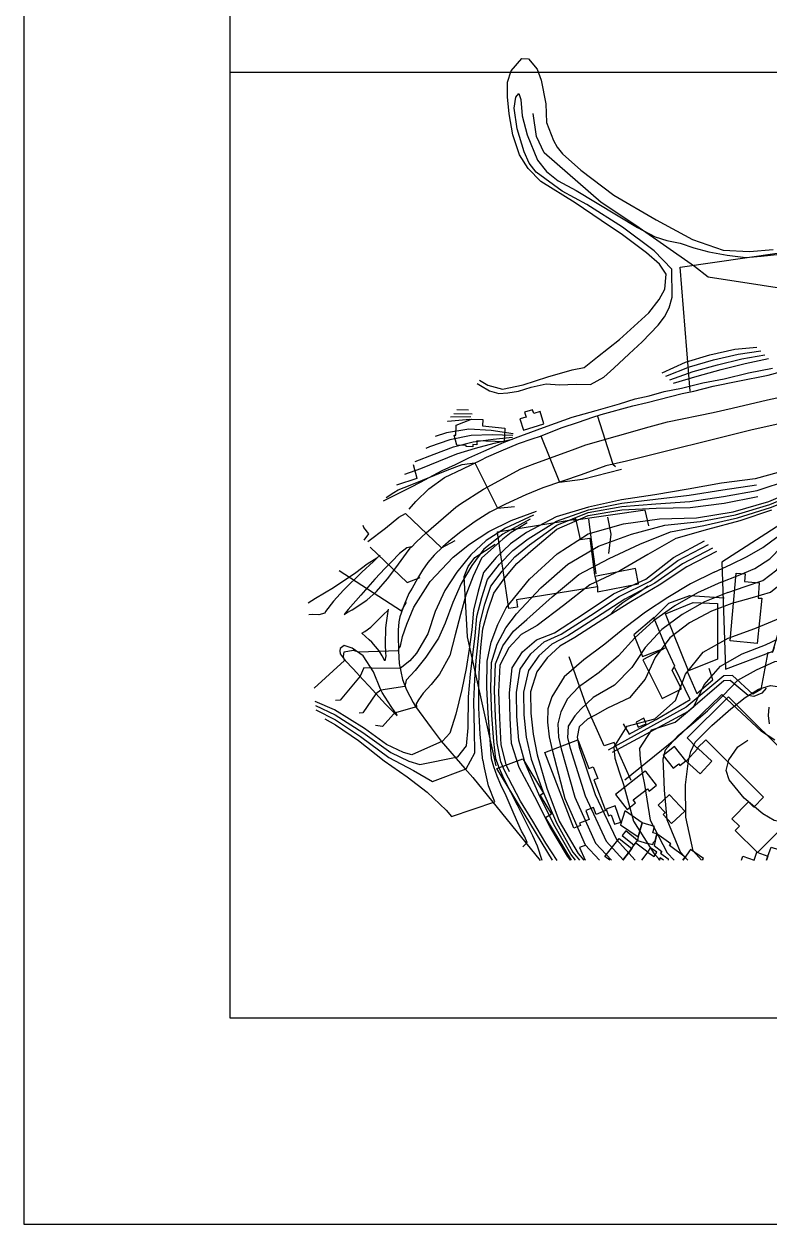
# Model space of a CAD drawing. Header units: millimetres. Extents: x 387 to 811, y 539 to 827.
# Drawn here: x 598.39 to 603.51, y 684.72 to 692.96 of the extents above; entities that cross this region are included whole.
import ezdxf

# ---------------------------------------------------------------- set-up
doc = ezdxf.new("R2010")
doc.units = ezdxf.units.MM
for name, color, linetype in [('7', 8, 'Continuous'), ('CORTE_PAPEL', 7, 'Continuous'), ('FORMATO', 6, 'Continuous')]:
    doc.layers.add(name, color=color, linetype=linetype)

msp = doc.modelspace()

# ---------------------------------------------------------------- linework, layer by layer
msp.add_line((613.3963, 692.6285, 74.5159), (599.8041, 692.6285, 74.5159))
at = {"layer": '7', "extrusion": (0.029306, 0.001412, 0.999569), "elevation": 91.9675}
for points in [[(660.6219, -633.0707), (661.4759, -633.0435), (661.669, -635.0701), (661.435, -635.0809), (661.373, -635.6734), (661.4149, -635.6875), (661.3186, -635.8726), (661.2874, -635.8804)], [(658.1167, -631.6149), (659.0094, -631.4591), (659.4243, -631.4556), (659.4923, -631.4874), (659.5514, -631.5354), (659.6373, -631.6804)], [(658.8046, -633.5168), (658.5515, -633.4559), (658.5236, -633.4001), (658.657, -633.267), (658.6574, -633.2068), (658.4552, -632.9371), (658.1865, -632.3886)], [(658.5595, -633.4936), (658.5265, -633.4633), (658.505, -633.4072), (658.5158, -633.3687), (658.6244, -633.2495), (658.6225, -633.2053), (658.4241, -632.9514), (658.1687, -632.4148)], [(658.2002, -633.5355), (658.2628, -633.4471), (658.5298, -633.1874), (658.5233, -633.1812), (658.2393, -632.8553), (657.9757, -632.4934)]]:
    msp.add_lwpolyline(points, dxfattribs=at)
at = {"layer": '7'}
for points in [[(601.52, 690.5146, 73.4181), (601.5756, 690.4819, 73.4165), (601.6772, 690.4529, 73.4136), (601.8186, 690.4832, 73.4094), (601.9877, 690.5395, 73.4044), (602.1559, 690.5855, 73.3994), (602.2388, 690.6021, 73.3969), (602.3302, 690.6753, 73.3941), (602.4816, 690.7958, 73.3895), (602.6836, 690.9789, 73.3833), (602.7532, 691.0685, 73.3812), (602.7929, 691.1414, 73.3799), (602.8023, 691.2446, 73.3795), (602.757, 691.3133, 73.3807), (602.6664, 691.3901, 73.3833), (602.5026, 691.5143, 73.3879), (602.3561, 691.6121, 73.392), (602.1774, 691.7335, 73.3971), (601.9403, 691.8805, 73.4038), (601.8523, 691.9698, 73.4063), (601.7934, 692.0633, 73.4079), (601.7489, 692.1997, 73.409), (601.7224, 692.3447, 73.4096), (601.7104, 692.4624, 73.4098), (601.7105, 692.5616, 73.4096), (601.7374, 692.6404, 73.4087), (601.8094, 692.7252, 73.4065), (601.8553, 692.7216, 73.4052), (601.9164, 692.6524, 73.4035), (601.9431, 692.5762, 73.4028), (601.9744, 692.4144, 73.4021), (601.9794, 692.286, 73.4021), (602.0264, 692.1626, 73.4009), (602.0517, 692.1163, 73.4002), (602.0893, 692.0702, 73.3992), (602.2159, 691.9572, 73.3957), (602.4422, 691.7855, 73.3893), (602.734, 691.6173, 73.3809), (602.9839, 691.4821, 73.3738), (603.1941, 691.4089, 73.3678), (603.375, 691.4003, 73.3625), (603.5376, 691.4124, 73.3577)], [(601.5021, 690.4918, 73.4411), (601.5268, 690.4795, 73.4404), (601.5883, 690.4421, 73.4386), (601.6511, 690.4241, 73.4368), (601.7145, 690.428, 73.435), (601.7867, 690.4389, 73.4328), (601.8748, 690.4683, 73.4302), (601.9766, 690.49, 73.4272), (602.0694, 690.4832, 73.4245), (602.1837, 690.4872, 73.4211), (602.2818, 690.4862, 73.4182), (602.3732, 690.537, 73.4155), (602.4432, 690.5977, 73.4134), (602.5471, 690.6969, 73.4102), (602.6373, 690.7788, 73.4074), (602.7473, 690.8937, 73.404), (602.79, 690.9517, 73.4027), (602.8231, 691.0123, 73.4016), (602.8435, 691.0849, 73.4009), (602.8409, 691.2788, 73.4007), (602.7195, 691.4032, 73.4041), (602.5009, 691.5658, 73.4103), (602.2574, 691.7229, 73.4172), (602.0879, 691.8145, 73.422), (601.9092, 691.9434, 73.4271), (601.8592, 692.0067, 73.4285), (601.8252, 692.0842, 73.4294), (601.7784, 692.2412, 73.4305), (601.7564, 692.3842, 73.431), (601.7688, 692.4605, 73.4305), (601.7885, 692.485, 73.4299), (601.8019, 692.4426, 73.4295), (601.8125, 692.3321, 73.4294), (601.8468, 692.2009, 73.4286), (601.9177, 692.0273, 73.4267), (601.9788, 691.9494, 73.4251), (602.0593, 691.8849, 73.4228), (602.1824, 691.8176, 73.4193), (602.6044, 691.5653, 73.4073), (602.7265, 691.4993, 73.4038), (602.8056, 691.4747, 73.4015), (602.8982, 691.456, 73.3988), (602.9921, 691.4243, 73.3961), (603.0952, 691.3972, 73.3931), (603.2209, 691.374, 73.3895), (603.3501, 691.3586, 73.3857), (603.4557, 691.368, 73.3826), (603.5835, 691.381, 73.3788)], [(604.2855, 691.0633, 73.404), (604.1891, 691.0831, 73.4075), (603.8322, 691.1079, 73.4154), (603.0905, 691.223, 73.4352), (602.9968, 691.2967, 73.4325), (602.5935, 691.5784, 73.4242), (602.3547, 691.7369, 73.4204), (601.964, 692.078, 73.4302), (601.9112, 692.1896, 73.4332), (601.8874, 692.3481, 73.4355)], [(602.7746, 690.567, 73.4934), (602.9353, 690.6385, 73.4886), (603.1021, 690.69, 73.4836), (603.2738, 690.7282, 73.4786), (603.4255, 690.7423, 73.4741)], [(602.8006, 690.5427, 73.5151), (602.9619, 690.6069, 73.5103), (603.1281, 690.6561, 73.5054), (603.2978, 690.6951, 73.5003), (603.4526, 690.7161, 73.4958)], [(602.8263, 690.5185, 73.5368), (602.9883, 690.5753, 73.532), (603.1539, 690.622, 73.5271), (603.3215, 690.6621, 73.5221), (603.4794, 690.6902, 73.5175)], [(602.8521, 690.4943, 73.5586), (603.015, 690.5437, 73.5537), (603.1797, 690.588, 73.5488), (603.3453, 690.6291, 73.5439), (603.5062, 690.664, 73.5391)], [(600.8593, 689.6863, 73.9335), (600.9377, 689.726, 73.931), (601.0474, 689.7815, 73.9273), (601.1138, 689.8141, 73.925), (601.2619, 689.8948, 73.9114), (601.3539, 689.9357, 73.9059), (601.4467, 689.983, 73.9007), (601.5492, 690.0269, 73.8839), (601.6874, 690.0895, 73.8749), (601.8029, 690.1329, 73.8665), (601.9835, 690.2001, 73.8514), (602.1551, 690.2616, 73.8369), (602.3203, 690.3083, 73.8223), (602.4809, 690.3526, 73.8012), (602.5886, 690.3865, 73.7953), (602.6854, 690.4089, 73.7832), (602.7891, 690.4376, 73.773), (602.9084, 690.4606, 73.7667), (603.0532, 690.4962, 73.7506), (603.2016, 690.5241, 73.7208), (603.3684, 690.5654, 73.7129), (603.5335, 690.5989, 73.7006)], [(601.0351, 689.6297, 73.9115), (601.0807, 689.6828, 73.91), (601.17, 689.7684, 73.9051), (601.2774, 689.8468, 73.8975), (601.4047, 689.906, 73.887), (601.5326, 689.9674, 73.8764), (601.5672, 689.9856, 73.8711), (601.6681, 690.0311, 73.8636), (601.786, 690.0817, 73.8509), (601.8806, 690.1123, 73.8389), (601.939, 690.1315, 73.8371), (602.081, 690.1889, 73.8259), (602.1993, 690.2276, 73.8132), (602.2974, 690.2607, 73.7988), (602.3552, 690.2792, 73.7947), (602.5724, 690.3393, 73.7763), (602.6719, 690.3616, 73.7662), (602.9126, 690.4241, 73.74), (602.9919, 690.4396, 73.7262), (603.1243, 690.4741, 73.7148), (603.2935, 690.5096, 73.7024), (603.5024, 690.5504, 73.6839), (603.6871, 690.6005, 73.662)], [(601.0489, 689.3661, 73.944), (601.0489, 689.3661, 73.944), (601.0849, 689.4045, 73.935), (601.1516, 689.4668, 73.9244), (601.3557, 689.6431, 73.8991), (601.3886, 689.6667, 73.8927), (601.5471, 689.7674, 73.8725), (601.8033, 689.9061, 73.847), (601.899, 689.9439, 73.8372), (602.1572, 690.0368, 73.814), (602.2498, 690.0703, 73.8068), (602.6855, 690.1942, 73.7629), (602.8107, 690.229, 73.7562), (603.1256, 690.2932, 73.7191), (603.2564, 690.3244, 73.7074), (603.4974, 690.3795, 73.6854), (603.9588, 690.4784, 73.6383)], [(604.6453, 690.4509, 73.5911), (603.3924, 690.1754, 73.7058), (602.5301, 689.9601, 73.7774), (602.3865, 689.9273, 73.7913), (602.2173, 689.866, 73.8101), (601.9542, 689.7752, 73.8388), (601.837, 689.7272, 73.849), (601.6966, 689.6628, 73.8622), (601.5894, 689.6094, 73.8721), (601.4882, 689.5438, 73.886), (601.3908, 689.474, 73.8929), (601.3246, 689.4219, 73.8968), (601.2665, 689.3707, 73.9023), (601.2079, 689.3144, 73.9216), (601.1634, 689.2622, 73.9246), (601.1269, 689.2112, 73.9318), (601.0936, 689.1531, 73.9387), (601.0562, 689.088, 73.948), (601.0336, 689.0502, 73.9547), (601.0017, 688.9723, 73.9659), (600.9705, 688.8896, 73.9765), (600.9647, 688.8568, 73.983), (600.9611, 688.798, 73.9911), (600.9591, 688.7608, 74.0017), (600.9617, 688.6568, 74.0198), (600.9679, 688.5685, 74.0336), (600.9898, 688.4604, 74.0466), (601.0167, 688.3887, 74.0665), (601.0635, 688.3008, 74.0767), (601.0795, 688.2737, 74.0844), (601.1873, 688.1283, 74.1045), (601.2551, 688.0365, 74.1114), (601.4187, 687.8482, 74.1511), (601.4728, 687.7875, 74.1615), (601.9353, 687.2175, 74.2235)], [(601.3628, 690.3138, 73.6474), (601.4439, 690.3121, 73.645)], [(601.4518, 690.2443, 73.7122), (601.3002, 690.2325, 73.7166), (601.2979, 690.2319, 73.7167)], [(601.4602, 690.2646, 73.6894), (601.3205, 690.2604, 73.6935)], [(601.3416, 690.2871, 73.6704), (601.4685, 690.2848, 73.6667)], [(602.3282, 690.2741, 73.7762), (602.4344, 689.9376, 73.7735), (602.4543, 689.9219, 73.773)], [(601.748, 690.1352, 73.7709), (601.6055, 690.1409, 73.7751), (601.461, 690.1357, 73.7793), (601.3161, 690.1052, 73.7836), (601.1757, 690.0567, 73.7878), (601.1492, 690.047, 73.7886)], [(601.7495, 690.1474, 73.7484), (601.5988, 690.1704, 73.7528), (601.4457, 690.1792, 73.7573), (601.2921, 690.1534, 73.7618), (601.215, 690.1285, 73.7641)], [(601.9398, 690.133, 73.8102), (602.0684, 689.8148, 73.8069), (602.2258, 689.8354, 73.8022), (602.4959, 689.9033, 73.7942)], [(601.0065, 689.8702, 73.8379), (601.1148, 689.9083, 73.8347), (601.2393, 689.9592, 73.831), (601.3641, 690.0085, 73.8272), (601.4915, 690.0495, 73.8234), (601.6189, 690.082, 73.8197), (601.7455, 690.111, 73.8159)], [(601.077, 689.9575, 73.8133), (601.2075, 690.008, 73.8094), (601.34, 690.0567, 73.8054), (601.4763, 690.0926, 73.8014), (601.6122, 690.1114, 73.7974), (601.7469, 690.1231, 73.7934)], [(603.6371, 689.9006, 74.03), (603.414, 689.8369, 74.0366), (603.183, 689.8085, 74.0434), (602.9535, 689.7674, 74.0502), (602.7251, 689.7274, 74.057), (602.495, 689.693, 74.0638), (602.2673, 689.6435, 74.0705), (602.045, 689.5762, 74.0771), (601.8412, 689.469, 74.0832), (601.7311, 689.3907, 74.0866), (601.634, 689.2974, 74.0896), (601.5473, 689.1945, 74.0923), (601.5097, 689.0669, 74.0935), (601.4783, 688.9357, 74.0946), (601.4673, 688.8009, 74.0952), (601.447, 688.6673, 74.0959), (601.4275, 688.534, 74.0967), (601.3965, 688.392, 74.0978), (601.3565, 688.2224, 74.0992), (601.314, 688.0904, 74.1007), (601.2656, 688.0352, 74.1021), (601.0536, 687.9422, 74.1085), (600.9959, 687.958, 74.1102), (600.8787, 688.0139, 74.1135), (600.7281, 688.124, 74.1178), (600.5228, 688.2505, 74.1236), (600.3901, 688.309, 74.1274)], [(600.8773, 689.71, 73.8868), (600.9303, 689.7441, 73.8852), (600.9601, 689.7612, 73.8843), (601.0416, 689.7955, 73.8819), (601.2978, 689.8979, 73.8742), (601.4006, 689.9359, 73.8711), (601.4875, 689.9475, 73.8686), (601.6419, 689.6368, 73.8645), (601.7589, 689.6487, 73.861)], [(601.0624, 689.9361, 73.9141), (601.0887, 689.8423, 73.9228), (601.0889, 689.84, 73.9273), (600.9483, 689.7955, 73.9319)], [(601.6553, 687.848, 74.2256), (601.6304, 687.914, 74.2262), (601.6165, 688.0347, 74.2265), (601.6043, 688.215, 74.2266), (601.5961, 688.3955, 74.2266), (601.601, 688.5762, 74.2262), (601.6399, 688.7032, 74.2248), (601.6988, 688.8152, 74.223), (601.7736, 688.9116, 74.2206), (601.9407, 689.0884, 74.2155), (602.1267, 689.2515, 74.2098), (602.3379, 689.3755, 74.2034), (602.5644, 689.4582, 74.1967), (602.7935, 689.5188, 74.1899), (603.035, 689.5444, 74.1828), (603.2777, 689.5899, 74.1756), (603.5141, 689.6615, 74.1685), (603.7416, 689.7547, 74.1617), (603.9385, 689.8832, 74.1558)], [(600.3943, 688.2511, 74.2171), (600.5283, 688.1818, 74.2133), (600.7021, 688.0682, 74.2084), (600.896, 687.9249, 74.2029), (601.0653, 687.8334, 74.1981), (601.1955, 687.7594, 74.1943), (601.4269, 687.847, 74.1874), (601.486, 687.9551, 74.1855), (601.484, 688.1106, 74.1854), (601.4799, 688.308, 74.1852), (601.4861, 688.4598, 74.1848), (601.4966, 688.5901, 74.1843), (601.5097, 688.7203, 74.1838), (601.5226, 688.8507, 74.1832), (601.5562, 688.9772, 74.182), (601.5957, 689.1006, 74.1807), (601.675, 689.2043, 74.1782), (601.7615, 689.3013, 74.1756), (601.8632, 689.3836, 74.1725), (602.0499, 689.5201, 74.1668), (602.2669, 689.6059, 74.1603), (602.498, 689.6471, 74.1535), (602.7312, 689.6671, 74.1466), (602.964, 689.6827, 74.1398), (603.1963, 689.7166, 74.1329), (603.4271, 689.7571, 74.1261), (603.6496, 689.8308, 74.1195)], [(601.6903, 687.8348, 74.247), (601.6645, 687.8943, 74.2477), (601.6412, 688.0226, 74.2482), (601.63, 688.2042, 74.2483), (601.623, 688.3855, 74.2482), (601.6293, 688.5672, 74.2478), (601.6797, 688.6902, 74.2461), (601.7521, 688.7922, 74.2439), (601.8446, 688.8713, 74.241), (602.0183, 689.0285, 74.2357), (602.2017, 689.1808, 74.2301), (602.4103, 689.2907, 74.2239), (602.6202, 689.3887, 74.2176), (602.8313, 689.4738, 74.2113), (603.0607, 689.5176, 74.2045), (603.2927, 689.5695, 74.1976), (603.5195, 689.6418, 74.1909), (603.741, 689.7273, 74.1842), (603.9388, 689.8438, 74.1783)], [(600.3922, 688.2803, 74.2172), (600.5269, 688.2162, 74.2133), (600.7165, 688.0961, 74.2079), (600.9099, 687.9593, 74.2024), (601.0323, 687.8976, 74.1989), (601.1085, 687.8755, 74.1967), (601.371, 687.9279, 74.189), (601.4301, 688.0041, 74.1871), (601.4401, 688.127, 74.1866), (601.4435, 688.3415, 74.1862), (601.4581, 688.4971, 74.1856), (601.4732, 688.6289, 74.185), (601.4899, 688.7605, 74.1843), (601.5017, 688.8932, 74.1838), (601.5343, 689.022, 74.1826), (601.5729, 689.1475, 74.1813), (601.6559, 689.2509, 74.1787), (601.7477, 689.3461, 74.1759), (601.8534, 689.4263, 74.1727), (602.0488, 689.5482, 74.1668), (602.2685, 689.6248, 74.1602), (602.4979, 689.6701, 74.1535), (602.7295, 689.6974, 74.1466), (602.9601, 689.7252, 74.1398), (603.191, 689.7626, 74.133), (603.4219, 689.7969, 74.1262)], [(601.5428, 687.9039, 74.1615), (601.5242, 688.0813, 74.1618), (601.5143, 688.2647, 74.1618), (601.5134, 688.4228, 74.1616), (601.5191, 688.5515, 74.1613), (601.5288, 688.6798, 74.1608), (601.5427, 688.808, 74.1602), (601.5773, 688.9322, 74.1591), (601.6177, 689.0535, 74.1577), (601.6934, 689.1575, 74.1553), (601.7748, 689.2566, 74.1528), (601.8722, 689.3407, 74.1498), (602.0502, 689.4918, 74.1444), (602.2647, 689.5869, 74.138), (602.4976, 689.6243, 74.1311), (602.7323, 689.637, 74.1242), (602.9672, 689.6402, 74.1173), (603.2011, 689.6708, 74.1104), (603.4316, 689.7169, 74.1036)], [(601.6174, 687.8604, 74.2043), (601.6016, 687.9152, 74.2046), (601.5917, 688.0465, 74.2048), (601.579, 688.2258, 74.2049), (601.5691, 688.4054, 74.2049), (601.5724, 688.5852, 74.2046), (601.6, 688.7164, 74.2036), (601.6456, 688.8383, 74.2021), (601.7024, 688.9517, 74.2002), (601.8631, 689.1484, 74.1952), (602.0519, 689.3223, 74.1895), (602.2654, 689.4605, 74.183), (602.5086, 689.528, 74.1758), (602.7558, 689.5637, 74.1685), (603.0093, 689.5708, 74.161), (603.2627, 689.6102, 74.1536), (603.5084, 689.6812, 74.1462), (603.7419, 689.7822, 74.1393)], [(603.1324, 689.1964, 74.3823), (603.2461, 689.2498, 74.3789), (603.3595, 689.3035, 74.3755), (603.4657, 689.3671, 74.3723), (603.5627, 689.4369, 74.3694), (603.6699, 689.4893, 74.3661), (603.8596, 689.5852, 74.3605), (604.064, 689.6763, 74.3543), (604.1673, 689.7063, 74.3513), (604.348, 689.752, 74.3459), (604.4159, 689.6564, 74.344)], [(603.179, 689.1272, 74.4035), (603.2958, 689.174, 74.4), (603.4123, 689.2219, 74.3965), (603.5144, 689.2894, 74.3934), (603.5965, 689.3729, 74.3909), (603.6955, 689.4287, 74.3879), (603.8591, 689.5213, 74.383), (603.9219, 689.5636, 74.3811), (604.0022, 689.5997, 74.3787), (604.1087, 689.6552, 74.3755), (604.1947, 689.568, 74.3731)], [(603.533, 688.6457, 74.5437), (603.6739, 689.1233, 74.5175), (603.7149, 689.277, 74.4941), (603.7447, 689.3448, 74.4844), (603.7737, 689.3862, 74.479), (603.8126, 689.4326, 74.4778), (603.8792, 689.5026, 74.4735), (603.9693, 689.5826, 74.4638), (604.0817, 689.6713, 74.4422), (603.6932, 689.5931, 74.4508), (603.1843, 689.265, 74.4787), (603.2105, 688.5311, 74.5993), (603.5381, 688.6533, 74.5525), (603.5467, 688.6821, 74.5522)], [(601.8909, 689.5893, 73.9919), (601.6972, 689.4999, 73.9977), (601.5656, 689.4154, 74.0017), (601.4585, 689.3161, 74.0049), (601.3629, 689.1973, 74.0079), (601.2805, 689.0698, 74.0105), (601.2142, 688.9257, 74.0127), (601.1647, 688.7725, 74.0143), (601.087, 688.6406, 74.0168), (601.0402, 688.5874, 74.0182), (600.9741, 688.5357, 74.0202), (600.7785, 688.5377, 74.026), (600.7246, 688.54, 74.0276), (600.6978, 688.4823, 74.0284), (600.5609, 688.3167, 74.0327), (600.5292, 688.3157, 74.0336)], [(601.8664, 689.5616, 74.0151), (601.6783, 689.4589, 74.0207), (601.549, 689.3537, 74.0247), (601.4671, 689.2428, 74.0272), (601.3939, 689.1185, 74.0295), (601.3349, 688.9875, 74.0315), (601.2826, 688.8459, 74.0332), (601.2363, 688.7425, 74.0347), (601.1504, 688.6126, 74.0374), (601.0759, 688.5212, 74.0397), (601.0146, 688.4543, 74.0416), (601.0058, 688.412, 74.0419), (600.8405, 688.3862, 74.0468), (600.8063, 688.3605, 74.0478), (600.7164, 688.2313, 74.0507), (600.6917, 688.2283, 74.0514)], [(600.7514, 689.4069, 73.9134), (600.8727, 689.4998, 73.9097), (600.9641, 689.574, 73.9069), (601.0112, 689.5995, 73.9055), (601.2574, 689.3638, 73.8986), (601.3523, 689.4137, 73.8957)], [(601.1797, 689.1329, 73.9909), (601.3373, 689.2998, 73.9861), (601.4499, 689.3894, 73.9827), (601.5823, 689.4767, 73.9786), (601.7358, 689.5509, 73.974), (601.9098, 689.6153, 73.9688)], [(603.525, 689.6222, 74.2132), (603.3077, 689.5492, 74.2196), (603.0862, 689.491, 74.2262), (602.8688, 689.429, 74.2327), (602.6761, 689.3191, 74.2385), (602.4829, 689.2058, 74.2443), (602.2765, 689.11, 74.2505), (602.0959, 688.9685, 74.256), (601.9158, 688.8312, 74.2615), (601.8053, 688.7691, 74.2648), (601.7196, 688.677, 74.2674), (601.6578, 688.5581, 74.2694), (601.65, 688.3756, 74.2699), (601.6555, 688.1932, 74.27), (601.6658, 688.0109, 74.2699), (601.6989, 687.8761, 74.2692), (601.7228, 687.8267, 74.2685)], [(602.6829, 689.5145, 74.2205), (602.6586, 689.6228, 74.1993), (602.166, 689.5509, 74.2159)], [(602.2684, 689.5608, 74.2348), (602.287, 689.4178, 74.2338), (602.3196, 689.186, 74.2523)], [(602.4086, 689.3239, 74.2295), (602.4242, 689.4579, 74.2226), (602.4001, 689.5751, 74.2125)], [(600.7271, 689.4172, 73.8916), (600.7575, 689.4595, 73.8907), (600.7234, 689.5032, 73.8916), (600.7202, 689.5171, 73.8917)], [(601.8466, 689.5355, 74.0381), (601.7931, 689.5045, 74.0397), (601.7356, 689.4691, 74.0415), (601.679, 689.4241, 74.0432), (601.6376, 689.3868, 74.0445), (601.5322, 689.2922, 74.0477), (601.4757, 689.1699, 74.0495), (601.4247, 689.0399, 74.0512), (601.3894, 688.9052, 74.0524), (601.3509, 688.766, 74.0537), (601.3152, 688.6246, 74.055), (601.2451, 688.4952, 74.0572), (601.1874, 688.4257, 74.059), (601.1319, 688.365, 74.0607), (601.0992, 688.3199, 74.0618), (601.0831, 688.2917, 74.0623), (601.0861, 688.2722, 74.0622), (600.9484, 688.2331, 74.0663), (600.9277, 688.2219, 74.0669), (600.8512, 688.1373, 74.0693), (600.804, 688.1443, 74.0707)], [(603.2254, 689.0578, 74.4247), (603.3456, 689.0984, 74.4211), (603.4652, 689.1406, 74.4175), (603.5633, 689.2117, 74.4145), (603.6305, 689.3087, 74.4124), (603.7208, 689.3682, 74.4097), (603.8631, 689.479, 74.4054), (603.9928, 689.4088, 74.4017), (604.086, 689.4501, 74.3989)], [(602.145, 687.2176, 74.3019), (602.123, 687.2471, 74.3025), (602.0013, 687.451, 74.3058), (601.8987, 687.6527, 74.3085), (601.7909, 687.8554, 74.3114), (601.7399, 688.0205, 74.3126), (601.7286, 688.194, 74.3127), (601.7247, 688.3679, 74.3126), (601.7427, 688.5398, 74.3118), (601.8153, 688.6499, 74.3095), (601.9112, 688.7317, 74.3066), (602.0334, 688.7805, 74.3029), (602.2385, 688.9121, 74.2967), (602.4405, 689.0474, 74.2906), (602.6616, 689.1478, 74.284), (602.8528, 689.2977, 74.2782), (603.0658, 689.4122, 74.2718)], [(602.1788, 687.2176, 74.3233), (602.1459, 687.2599, 74.3242), (602.0292, 687.4635, 74.3274), (601.9262, 687.6725, 74.3301), (601.8321, 687.8843, 74.3326), (601.7892, 688.0419, 74.3336), (601.7762, 688.2059, 74.3337), (601.773, 688.3702, 74.3336), (601.799, 688.5304, 74.3326), (601.8711, 688.6362, 74.3303), (601.964, 688.7173, 74.3275), (602.08, 688.7699, 74.324), (602.2809, 688.8983, 74.318), (602.4795, 689.0295, 74.312), (602.6925, 689.1345, 74.3056), (602.8831, 689.2762, 74.2998), (603.0926, 689.3875, 74.2935)], [(600.8352, 689.3137, 73.9451), (600.8157, 689.2946, 73.9478), (600.7897, 689.2695, 73.9483), (600.7112, 689.1961, 73.9613), (600.5836, 689.0741, 73.9728), (600.5156, 688.9978, 73.9808), (600.4613, 688.9262, 73.9905), (600.4555, 688.9151, 73.9927), (600.4153, 688.9043, 73.9984), (600.3745, 688.9054, 74.0001), (600.3469, 688.9033, 74.0011)], [(601.0517, 689.3714, 73.9201), (601.0206, 689.3647, 73.9233), (600.9693, 689.3239, 73.9313), (600.9136, 689.268, 73.9413), (600.8713, 689.2241, 73.9467), (600.7999, 689.1491, 73.9525), (600.7032, 689.0384, 73.9676), (600.6156, 688.9393, 73.9849), (600.5882, 688.9049, 73.9875), (600.6083, 688.9191, 73.9914), (600.6429, 688.9389, 73.9906), (600.7457, 689.0045, 73.9834), (600.8102, 689.0635, 73.9774), (600.8863, 689.152, 73.965), (600.9439, 689.2264, 73.9484), (601.0163, 689.3264, 73.934), (601.0432, 689.3608, 73.9246), (601.0455, 689.369, 73.9248)], [(600.7677, 689.3693, 73.9354), (601.0221, 689.126, 73.9283), (601.1114, 689.1597, 73.9256)], [(603.1195, 689.3626, 74.3152), (602.9135, 689.2549, 74.3213), (602.7233, 689.1212, 74.3271), (602.5184, 689.0116, 74.3333), (602.3233, 688.8846, 74.3392), (602.1264, 688.7593, 74.3451), (602.0169, 688.703, 74.3484), (601.9269, 688.6223, 74.3512), (601.8556, 688.521, 74.3534), (601.821, 688.3724, 74.3546), (601.8236, 688.2175, 74.3548), (601.8387, 688.0635, 74.3545), (601.8733, 687.9135, 74.3537), (601.9535, 687.6925, 74.3517), (602.0475, 687.4756, 74.3493), (602.1611, 687.2739, 74.3462), (602.2062, 687.2177, 74.345)], [(603.1469, 689.3379, 74.3593), (602.9447, 689.2334, 74.3653), (602.7548, 689.1082, 74.3711), (602.5581, 688.9938, 74.377), (602.3663, 688.8709, 74.3828), (602.1737, 688.7488, 74.3886), (602.0702, 688.6888, 74.3917), (601.9833, 688.6087, 74.3944), (601.9125, 688.5115, 74.3966), (601.87, 688.3744, 74.3981), (601.8718, 688.2294, 74.3982), (601.8887, 688.0849, 74.3979), (601.9151, 687.9424, 74.3973), (601.9816, 687.7123, 74.3957), (602.0665, 687.4875, 74.3935)], [(603.272, 688.9885, 74.4458), (603.3952, 689.0226, 74.4422), (603.5182, 689.0589, 74.4385), (603.612, 689.134, 74.4357), (603.717, 689.2753, 74.4324), (603.7836, 689.3667, 74.4303), (603.9121, 689.3086, 74.4266), (603.9978, 689.3208, 74.4241), (604.1185, 689.3657, 74.4205)], [(600.3409, 688.9871, 73.9978), (600.3924, 689.0177, 73.9924), (600.5166, 689.0907, 73.9801), (600.6682, 689.1946, 73.9605), (600.7467, 689.2536, 73.9496), (600.8133, 689.2954, 73.9456)], [(600.5551, 689.2076, 73.9643), (600.9832, 688.9315, 73.9521), (601.0176, 688.9905, 73.951)], [(603.1324, 689.1964, 74.3823), (602.9683, 689.1175, 74.3872), (602.8123, 689.0226, 74.392), (602.6602, 688.9221, 74.3966), (602.5167, 688.8137, 74.4009), (602.3812, 688.702, 74.405), (602.2367, 688.5942, 74.4094), (602.1008, 688.4778, 74.4136), (602.0169, 688.3411, 74.4162), (601.9887, 688.2585, 74.4172), (601.9859, 688.1659, 74.4174), (601.9976, 688.0656, 74.4172), (602.0177, 687.9774, 74.4167)], [(600.3836, 688.3991, 74.0153), (600.5907, 688.5898, 74.009), (600.5835, 688.6171, 74.0091), (600.5879, 688.6503, 74.009), (600.6503, 688.6619, 74.0071), (600.6869, 688.6497, 74.0061), (600.963, 688.6599, 73.998), (600.9652, 688.6725, 73.9979), (600.9762, 688.6896, 73.9975), (600.9892, 688.7556, 73.9971), (601.0192, 688.839, 73.9961), (601.0671, 688.956, 73.9945), (601.1797, 689.1329, 73.9909)], [(603.179, 689.1272, 74.4035), (603.0166, 689.055, 74.4084), (602.8621, 688.9646, 74.413), (602.7158, 688.8632, 74.4174), (602.5867, 688.7462, 74.4214), (602.4733, 688.6219, 74.4249), (602.3413, 688.5077, 74.4289), (602.2002, 688.4063, 74.4332), (602.1239, 688.3257, 74.4356), (602.0785, 688.238, 74.437), (602.0576, 688.1549, 74.4377), (602.0628, 688.0625, 74.4377), (602.0796, 687.983, 74.4373)], [(603.2254, 689.0578, 74.4247), (603.0648, 688.9923, 74.4295), (602.912, 688.9066, 74.4341), (602.7715, 688.8041, 74.4383), (602.6567, 688.6784, 74.4419), (602.5656, 688.5421, 74.4447), (602.4457, 688.4211, 74.4484), (602.2998, 688.335, 74.4528), (602.2156, 688.2564, 74.4554), (602.1738, 688.2097, 74.4567), (602.1285, 688.1385, 74.4581), (602.1246, 688.0595, 74.4583), (602.1415, 687.989, 74.458)], [(602.4244, 688.9118, 74.3377), (602.4603, 688.9539, 74.3523), (602.504, 688.989, 74.3443), (602.5584, 689.0259, 74.3424), (602.6261, 689.0674, 74.3312), (602.6749, 689.103, 74.3252)], [(603.272, 688.9885, 74.4458), (603.1128, 688.9297, 74.4506), (602.9619, 688.8485, 74.4551), (602.8271, 688.7452, 74.4592), (602.7268, 688.6106, 74.4623), (602.6578, 688.462, 74.4646), (602.5503, 688.3347, 74.4679), (602.3994, 688.2636, 74.4724), (602.3149, 688.2139, 74.475), (602.2603, 688.1863, 74.4766), (602.2045, 688.1338, 74.4783), (602.1891, 688.0633, 74.4789), (602.2034, 687.9946, 74.4786)], [(602.7185, 688.8826, 74.5183), (602.8199, 688.985, 74.5152), (602.9642, 689.0355, 74.5102), (603.1996, 689.0201, 74.5067)], [(600.891, 688.9428, 73.9902), (600.8849, 688.8972, 73.9941), (600.8747, 688.8337, 74.0023), (600.8738, 688.8127, 74.0019), (600.871, 688.7027, 74.0134), (600.8726, 688.6398, 74.0213), (600.8745, 688.6223, 74.0208), (600.8688, 688.5882, 74.0248), (600.8673, 688.588, 74.0249), (600.8507, 688.6214, 74.024), (600.8299, 688.6568, 74.0187), (600.7783, 688.7153, 74.006), (600.7602, 688.731, 74.0002), (600.7104, 688.7782, 73.9985), (600.7307, 688.7894, 73.9956), (600.772, 688.8196, 73.9923), (600.8001, 688.8473, 73.9897), (600.8555, 688.9006, 73.9839), (600.8935, 688.9391, 73.981)], [(602.4421, 687.9918, 74.5164), (602.5349, 688.1395, 74.5135), (602.7236, 688.1894, 74.5079), (602.8656, 688.3151, 74.5036), (602.935, 688.4955, 74.5013), (603.057, 688.6477, 74.4975), (603.2284, 688.7446, 74.4923), (603.4119, 688.8108, 74.4869), (603.6264, 688.8981, 74.4804)], [(602.6187, 687.9832, 74.5337), (602.7031, 688.1134, 74.5311), (602.864, 688.166, 74.5263), (602.9917, 688.2731, 74.5224), (603.0639, 688.4225, 74.52), (603.1754, 688.5509, 74.5166), (603.3253, 688.6358, 74.5121), (603.4845, 688.6978, 74.5073), (603.5773, 688.7411, 74.5045)], [(600.9542, 688.2168, 74.0868), (600.9366, 688.2365, 74.0855), (600.9119, 688.2737, 74.0848), (600.85, 688.3704, 74.0598), (600.8386, 688.3941, 74.0585), (600.791, 688.5128, 74.0512), (600.7204, 688.6223, 74.0244), (600.6448, 688.6758, 74.0149), (600.5893, 688.693, 74.0149), (600.5611, 688.6722, 74.0158), (600.5582, 688.6576, 74.0154), (600.5613, 688.6348, 74.0149), (600.5948, 688.5908, 74.0331), (600.6516, 688.5322, 74.0367), (600.7168, 688.4601, 74.0508), (600.7612, 688.4128, 74.0549), (600.8735, 688.2913, 74.0709), (600.9525, 688.2104, 74.0687), (600.9405, 688.2333, 74.0697), (600.937, 688.2361, 74.0698)], [(602.5609, 687.7649, 74.5745), (602.4438, 688.0259, 74.5567), (602.3752, 688.004, 74.5817), (602.255, 688.2764, 74.5034), (602.1353, 688.6142, 74.4209)], [(602.7955, 687.9747, 74.551), (602.8837, 688.0741, 74.5483), (602.993, 688.1632, 74.5449), (603.0866, 688.2455, 74.5421), (603.1926, 688.3494, 74.5388), (603.294, 688.4539, 74.5357), (603.4224, 688.5271, 74.5318), (603.5487, 688.5821, 74.528), (603.7001, 688.5854, 74.5236)], [(602.5064, 688.1549, 74.5235), (602.5476, 688.084, 74.5781), (602.6191, 688.1228, 74.5757), (602.7322, 688.1842, 74.5721), (602.9679, 688.3227, 74.5755), (602.8606, 688.5389, 74.5171)], [(602.9483, 688.5102, 74.5879), (603.0136, 688.3626, 74.592), (603.1215, 688.4571, 74.5885), (603.0971, 688.5358, 74.5896)], [(602.9722, 687.9661, 74.5682), (603.0008, 688.0282, 74.5673), (603.1151, 688.1447, 74.5638), (603.2461, 688.2577, 74.5598), (603.3458, 688.335, 74.5568), (603.4366, 688.3929, 74.554), (603.5193, 688.4184, 74.5516), (603.6496, 688.3995, 74.5478), (603.7482, 688.5031, 74.5447)], [(603.5118, 688.1544, 74.6024), (603.5052, 688.2128, 74.5971), (603.5107, 688.2687, 74.5935)], [(600.4559, 688.1893, 74.2154), (600.5298, 688.1473, 74.2133), (600.6879, 688.0401, 74.2088), (600.8648, 687.9011, 74.2038), (601.0224, 687.7903, 74.1994), (601.1582, 687.6862, 74.1955), (601.2906, 687.5612, 74.1918), (601.3271, 687.5196, 74.1908), (601.6244, 687.6192, 74.182), (601.5815, 687.7291, 74.1831), (601.5524, 687.8535, 74.1837), (601.5434, 687.9039, 74.1839)], [(602.1415, 687.989, 74.458), (602.2448, 687.66, 74.4554), (602.389, 687.3481, 74.4516), (602.5076, 687.2178, 74.4483)], [(602.2034, 687.9946, 74.4786), (602.3147, 687.6693, 74.4758), (602.4607, 687.3602, 74.4719), (602.5895, 687.2178, 74.4683)], [(602.4421, 687.9918, 74.5164), (602.4499, 687.9204, 74.5163), (602.4779, 687.8264, 74.5156), (602.5077, 687.7379, 74.5149), (602.5778, 687.4857, 74.5132), (602.7185, 687.2626, 74.5094), (602.7613, 687.2179, 74.5082)], [(604.2128, 687.218, 74.5778), (604.2054, 687.2402, 74.578), (604.1157, 687.3402, 74.5805), (604.0578, 687.388, 74.5821), (603.9624, 687.4143, 74.5849), (603.8258, 687.4305, 74.5888), (603.5436, 687.4913, 74.597), (603.4659, 687.5379, 74.5992), (603.3371, 687.6443, 74.6029), (603.2348, 687.7697, 74.6057), (603.2132, 687.8344, 74.6062), (603.2331, 687.9076, 74.6056), (603.2935, 687.9972, 74.6037), (603.3626, 688.0438, 74.6016)], [(601.6389, 687.8486, 74.4561), (601.8158, 687.9153, 74.4618), (601.9593, 687.6787, 74.4521), (601.935, 687.6638, 74.4526), (602.0134, 687.5344, 74.4473), (601.9716, 687.5089, 74.4486), (602.1482, 687.2178, 74.4407)], [(602.0177, 687.9774, 74.4167), (602.1058, 687.6414, 74.4146), (602.2453, 687.3241, 74.411), (602.3435, 687.2178, 74.4082)], [(602.0796, 687.983, 74.4373), (602.1753, 687.6507, 74.435), (602.3172, 687.336, 74.4313), (602.4256, 687.2178, 74.4283)], [(602.6187, 687.9832, 74.5337), (602.6235, 687.9128, 74.5337), (602.6372, 687.8166, 74.5334), (602.6534, 687.7374, 74.533), (602.6922, 687.4923, 74.5323), (602.8077, 687.2691, 74.5292), (602.856, 687.2179, 74.5278)], [(602.7955, 687.9747, 74.551), (602.7797, 687.9116, 74.5515), (602.7825, 687.8147, 74.5516), (602.7874, 687.6985, 74.5516), (602.8066, 687.4991, 74.5513), (602.8971, 687.2755, 74.549), (602.9506, 687.218, 74.5475)], [(603.0447, 687.218, 74.5672), (602.9864, 687.2817, 74.5688), (602.9367, 687.5146, 74.5699), (602.9342, 687.7359, 74.5697), (602.9549, 687.9015, 74.5688), (602.9722, 687.9661, 74.5682)], [(601.8165, 687.311, 74.1992), (601.8473, 687.3403, 74.1983), (601.8294, 687.3797, 74.1987), (601.8085, 687.417, 74.1993), (601.7575, 687.5332, 74.2006), (601.7015, 687.6605, 74.2021), (601.6646, 687.7359, 74.2031), (601.6413, 687.7946, 74.2037), (601.6174, 687.8604, 74.2043)], [(602.0216, 687.2178, 74.4349), (601.6389, 687.8486, 74.4561)], [(601.9507, 687.2175, 74.2178), (601.9179, 687.3151, 74.2187), (601.8862, 687.3866, 74.2195), (601.78, 687.5967, 74.2223), (601.6896, 687.7758, 74.2247), (601.6553, 687.848, 74.2256)], [(602.0538, 687.2175, 74.2372), (601.974, 687.3353, 74.2394), (601.8849, 687.4854, 74.2418), (601.8016, 687.6231, 74.2441), (601.6903, 687.8348, 74.247)], [(602.0659, 687.4874, 74.3711), (602.1962, 687.2655, 74.3676), (602.2362, 687.2177, 74.3665)], [(602.4147, 687.2181, 74.6464), (602.3814, 687.2447, 74.6481), (602.48, 687.3673, 74.6511)], [(602.48, 687.3673, 74.6511), (602.566, 687.2995, 74.6511), (602.5036, 687.2181, 74.6462)], [(602.5034, 687.2181, 74.6401), (602.5659, 687.2995, 74.6466), (602.5805, 687.3211, 74.6354), (602.5941, 687.337, 74.6462), (602.6752, 687.2755, 74.6421), (602.6315, 687.2181, 74.6387)], [(602.825, 687.3196, 74.6145), (602.8332, 687.3304, 74.615), (602.7385, 687.4006, 74.6172), (602.7183, 687.3201, 74.6159), (602.7732, 687.2791, 74.6159), (602.764, 687.2667, 74.6159), (602.8155, 687.2278, 74.6134), (602.8156, 687.218, 74.6132)], [(602.2505, 687.3225, 74.4696), (602.2054, 687.3058, 74.4712), (602.245, 687.2178, 74.4696)], [(602.916, 687.218, 74.613), (602.9314, 687.2398, 74.6093), (602.825, 687.3196, 74.6145)], [(603.0586, 687.2295, 74.6132), (602.9684, 687.292, 74.6178), (602.9618, 687.2821, 74.6178), (602.9314, 687.2398, 74.6093), (602.916, 687.218, 74.613)], [(603.3204, 687.2182, 74.719), (603.3295, 687.2453, 74.7208), (603.4073, 687.2194, 74.7286), (603.4247, 687.2727, 74.72), (603.5007, 687.2469, 74.703), (603.4912, 687.2182, 74.7044)], [(603.4912, 687.2182, 74.7044), (603.5007, 687.2469, 74.703), (603.5236, 687.3069, 74.7047), (603.8057, 687.2182, 74.7041)], [(602.7844, 687.2181, 74.6207), (602.7606, 687.2353, 74.6156), (602.7481, 687.218, 74.6177)], [(603.0506, 687.218, 74.6133), (603.0586, 687.2295, 74.6132)]]:
    msp.add_polyline3d(points, dxfattribs=at)
for points in [[(601.961, 690.2146, 73.6789), (601.9355, 690.2994, 73.6609), (601.8914, 690.2865, 73.6624), (601.8835, 690.3128, 73.6586), (601.8291, 690.2967, 73.6604), (601.8395, 690.2624, 73.6684), (601.797, 690.2499, 73.6699), (601.8204, 690.173, 73.6945)], [(601.5015, 690.0993, 73.8242), (601.5004, 690.0718, 73.8328), (601.473, 690.073, 73.8338), (601.4722, 690.0574, 73.8336), (601.4264, 690.0594, 73.8352), (601.4266, 690.0657, 73.8356), (601.3632, 690.0685, 73.8377), (601.3439, 690.1382, 73.8218), (601.3568, 690.1377, 73.8057), (601.3594, 690.2063, 73.789), (601.4637, 690.2485, 73.7858), (601.5421, 690.2451, 73.7826), (601.5403, 690.2023, 73.7821), (601.6928, 690.1862, 73.7758), (601.6922, 690.1866, 73.7851), (601.688, 690.091, 73.7945)], [(601.7727, 689.0061, 74.3015), (601.7806, 688.9565, 74.3002), (601.7209, 688.9468, 74.2937), (601.6424, 689.4685, 74.2724), (601.6425, 689.473, 74.2724), (602.1787, 689.56, 74.2671), (602.179, 689.5658, 74.274), (602.2117, 689.4205, 74.5351), (602.2762, 689.4309, 74.4993), (602.31, 689.1789, 74.2801), (602.3299, 689.0959, 74.4888)], [(602.6117, 689.1172, 74.292), (602.5914, 689.2214, 74.2945), (602.3112, 689.1669, 74.2801), (602.3302, 689.096, 74.4888), (602.3303, 689.0621, 74.3196)], [(603.2831, 689.1906, 74.5217), (603.3451, 689.1843, 74.5192), (603.3406, 689.1331, 74.5343), (603.441, 689.123, 74.5302), (603.4352, 689.019, 74.6948), (603.458, 689.0177, 74.6667), (603.458, 689.0177, 74.6669), (603.4587, 689.0177, 74.6916), (603.4272, 688.7062, 74.6871), (603.2411, 688.7252, 74.6921)], [(602.7971, 688.9097, 74.8271), (602.9882, 688.9874, 74.8324), (603.1554, 688.9819, 74.8327), (603.1553, 688.9819, 74.8305), (603.1544, 688.6001, 74.8234), (602.9561, 688.5193, 74.8298)], [(602.7202, 688.8797, 74.5283), (602.7192, 688.8853, 74.5353), (602.5792, 688.7658, 74.543), (602.6395, 688.617, 74.5378), (602.8018, 688.68, 74.5419)], [(602.7738, 688.3293, 74.5231), (602.9068, 688.3961, 74.537), (602.8438, 688.5212, 74.5349), (602.8613, 688.5506, 74.5348), (602.8014, 688.6799, 74.5283), (602.8012, 688.6799, 74.5215), (602.6405, 688.594, 74.5284)], [(603.2304, 688.3416, 74.8182), (602.9456, 688.058, 74.7159), (603.0153, 687.9888, 74.7121), (603.0747, 688.0453, 74.8252), (603.4718, 687.6513, 74.8345), (603.4037, 687.5837, 74.8065), (603.3685, 687.6187, 74.8041), (603.2525, 687.5019, 74.8064), (603.305, 687.4516, 74.8686), (603.2769, 687.4233, 74.8735), (603.4303, 687.271, 74.8762), (603.59, 687.431, 74.8975), (603.612, 687.4093, 74.8967), (603.8159, 687.6107, 75.0248), (603.8326, 687.5942, 75.0241), (603.8992, 687.6611, 75.0228), (603.8435, 687.7078, 74.745), (603.8861, 687.7506, 74.7396), (603.7364, 687.8988, 74.7256), (603.7075, 687.8675, 74.8114)], [(602.5953, 688.166, 74.6481), (602.6103, 688.1318, 74.6468), (602.6642, 688.1555, 74.6452), (602.648, 688.1931, 74.6465), (602.6477, 688.1931, 74.6353)], [(601.9673, 687.958, 74.8412), (602.1944, 688.0458, 74.8384), (602.1975, 688.041, 74.8495), (602.2707, 687.8487, 74.823), (602.3007, 687.8606, 74.8154), (602.3317, 687.7805, 74.8128), (602.3046, 687.7696, 74.854), (602.386, 687.559, 74.8469), (602.3198, 687.5331, 74.8491), (602.3015, 687.5802, 74.8507), (602.249, 687.5599, 74.8521), (602.2732, 687.4979, 74.8501), (602.2062, 687.4718, 74.8523), (602.212, 687.4563, 74.8495), (602.1684, 687.4394, 74.8486)], [(602.8603, 687.9994, 74.6374), (602.7818, 687.9372, 74.6481), (602.85, 687.8506, 74.6438), (602.888, 687.8804, 74.6453), (602.8964, 687.8698, 74.6449), (602.9374, 687.902, 74.6436)], [(603.0364, 687.8111, 74.6359), (603.1167, 687.8993, 74.6346), (603.0227, 687.9847, 74.6329), (603.0197, 687.9866, 74.633), (602.9399, 687.8988, 74.6413)], [(602.4528, 687.67, 74.6241), (602.5332, 687.5663, 74.6236), (602.5914, 687.6114, 74.6221), (602.5758, 687.6321, 74.6299), (602.6732, 687.7077, 74.6276), (602.6846, 687.693, 74.6269), (602.7361, 687.7331, 74.6258), (602.6633, 687.8255, 74.6168), (602.6584, 687.8298, 74.6191)], [(602.8268, 687.6653, 74.612), (602.8233, 687.6668, 74.6145), (602.7477, 687.5961, 74.6155), (602.796, 687.5451, 74.6312), (602.781, 687.5313, 74.6315), (602.8378, 687.4704, 74.6281), (602.9294, 687.5563, 74.6264)], [(602.4521, 687.591, 74.6159), (602.3894, 687.5701, 74.618), (602.4052, 687.524, 74.6322), (602.4242, 687.5303, 74.6316), (602.4459, 687.4651, 74.6295), (602.4899, 687.4797, 74.6371)], [(602.6104, 687.3778, 74.6219), (602.6367, 687.4751, 74.6183), (602.5215, 687.555, 74.6283), (602.5171, 687.5562, 74.6239), (602.487, 687.4603, 74.6233)], [(602.5811, 687.3207, 74.6354), (602.6055, 687.3535, 74.6351), (602.5258, 687.4196, 74.6393), (602.5258, 687.4196, 74.6393), (602.4999, 687.3878, 74.6397)], [(602.6104, 687.3778, 74.6219), (602.6051, 687.3535, 74.6216), (602.6728, 687.333, 74.6181), (602.6735, 687.3353, 74.6185), (602.711, 687.3252, 74.6167), (602.717, 687.3475, 74.617), (602.7245, 687.3454, 74.6168), (602.7385, 687.4006, 74.6172), (602.7097, 687.4073, 74.6185), (602.721, 687.4496, 74.6187), (602.6368, 687.4751, 74.6225)], [(602.6933, 687.3033, 74.6126), (602.6953, 687.3053, 74.617), (602.6747, 687.2743, 74.6172), (602.7198, 687.2445, 74.615), (602.7387, 687.2732, 74.6104)]]:
    msp.add_polyline3d(points, close=True, dxfattribs=at)
at = {"layer": 'CORTE_PAPEL', "elevation": 74.5159}
msp.add_lwpolyline([(598.3883, 684.7196), (682.4883, 684.7196), (682.4883, 812.1146), (598.3883, 812.1146)], close=True, dxfattribs=at)
at = {"layer": 'FORMATO', "elevation": 74.5159}
msp.add_lwpolyline([(599.8041, 693.2146), (599.8041, 686.1355), (681.0724, 686.1355), (681.0724, 693.2146)], close=True, dxfattribs=at)

doc.saveas('drawing.dxf')
